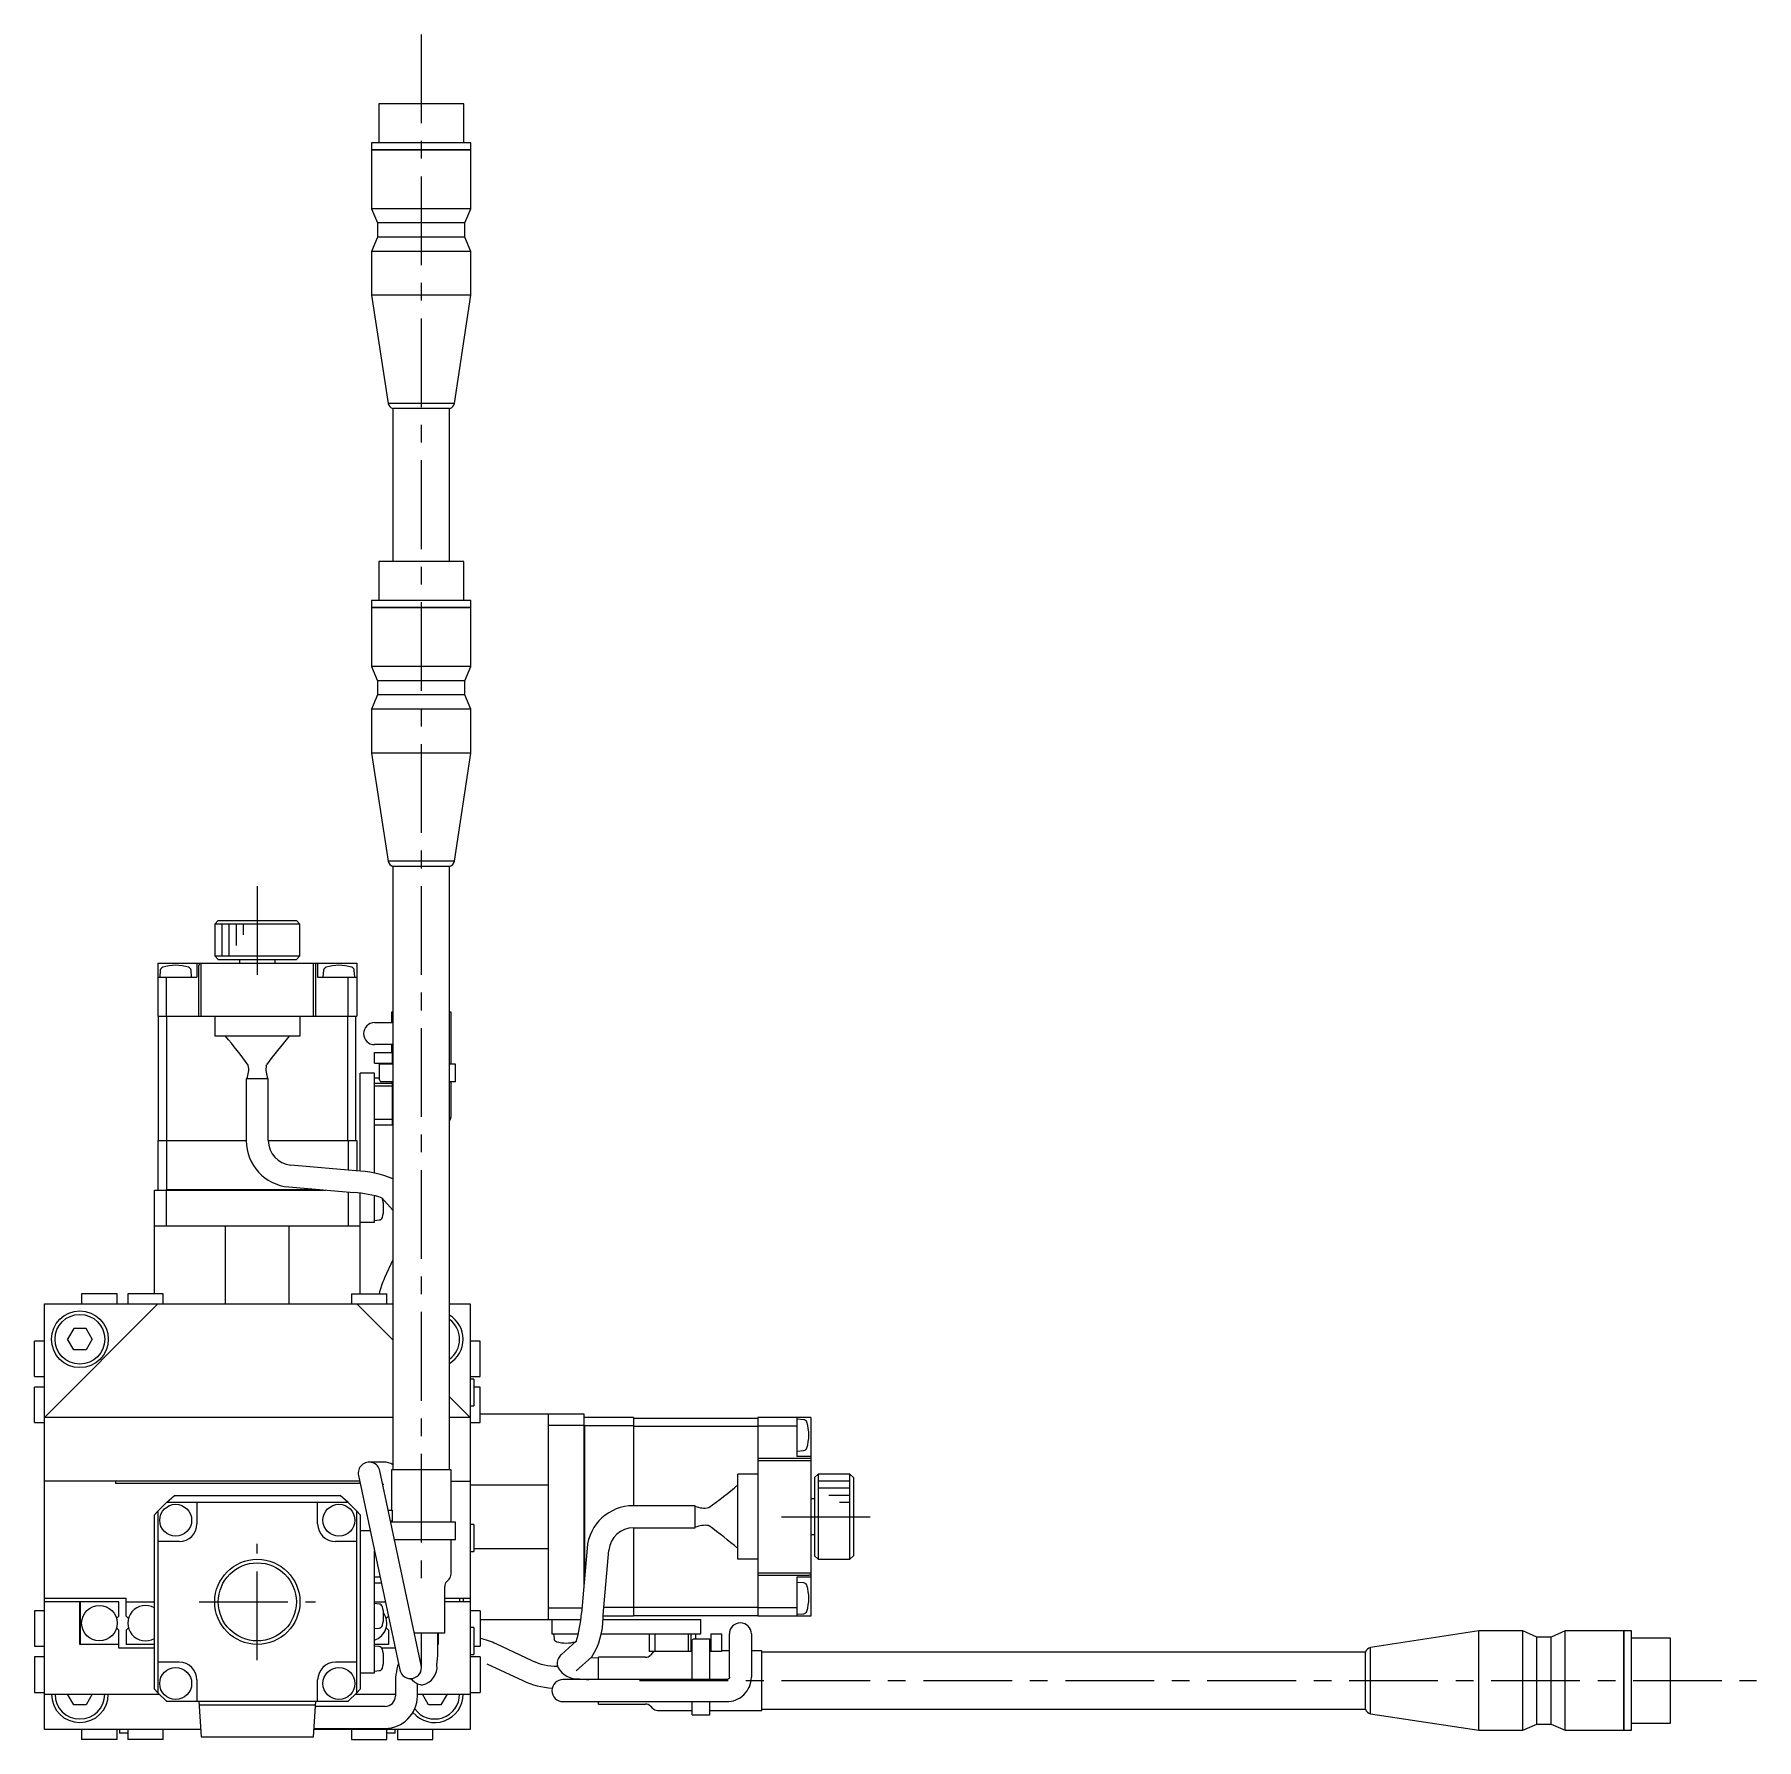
# Model space of a CAD drawing. Extents: x -593 to 420, y 17 to 752.
# Drawn here: x -340.5 to -97.9, y 511.4 to 751.6 of the extents above; entities that cross this region are included whole.
import ezdxf

# ---------------------------------------------------------------- set-up
doc = ezdxf.new("R2010")
doc.units = 0
doc.header["$LTSCALE"] = 10
doc.linetypes.add('CENTER', pattern=[2, 1.25, -0.25, 0.25, -0.25])
doc.layers.add('1', color=7, linetype='CONTINUOUS')

msp = doc.modelspace()

# ---------------------------------------------------------------- linework, layer by layer
at = {"layer": '1', "color": 4, "linetype": 'CENTER'}
for p, q in [((-286.028534, 751.594988), (-286.028534, 531.594988)), ((-309.128534, 631.594988), (-309.128534, 616.594988)), ((-235.28564, 542.752093), (-220.28564, 542.752093)), ((-309.128534, 522.552094), (-309.128534, 538.952094)), ((-317.328534, 530.752094), (-300.928534, 530.752094)), ((-255.28564, 519.652093), (-97.903008, 519.652093))]:
    msp.add_line(p, q, dxfattribs=at)
at = {"layer": '1', "color": 7, "linetype": 'CONTINUOUS'}
for p, q in [((-292.028532, 741.837882), (-292.028532, 736.337881)), ((-280.028536, 741.837882), (-292.028532, 741.837882)), ((-280.028536, 736.337881), (-280.028536, 741.837882)), ((-293.028533, 736.337881), (-293.028533, 735.337879)), ((-279.028535, 736.337881), (-293.028533, 736.337881)), ((-292.978533, 735.337879), (-293.028533, 735.287879)), ((-279.028535, 735.337879), (-293.028533, 735.337879)), ((-293.028533, 735.287879), (-293.028533, 727.030879)), ((-279.028535, 735.287879), (-293.028533, 735.287879)), ((-279.028535, 735.287879), (-279.078535, 735.337879)), ((-279.028535, 735.337879), (-279.028535, 736.337881)), ((-279.028535, 727.030879), (-279.028535, 735.287879)), ((-293.028533, 727.030879), (-292.178534, 725.030879)), ((-279.028535, 727.030879), (-293.028533, 727.030879)), ((-279.878534, 725.030879), (-279.028535, 727.030879)), ((-292.178534, 723.030879), (-293.028533, 721.030879)), ((-292.178534, 725.030879), (-292.178534, 723.030879)), ((-279.878534, 725.030879), (-292.178534, 725.030879)), ((-279.878534, 723.030879), (-292.178534, 723.030879)), ((-279.878534, 723.030879), (-279.878534, 725.030879)), ((-279.028535, 721.030879), (-279.878534, 723.030879)), ((-293.028533, 721.030879), (-293.028533, 714.83788)), ((-279.028535, 721.030879), (-293.028533, 721.030879)), ((-279.028535, 714.83788), (-279.028535, 721.030879)), ((-293.028533, 714.83788), (-290.71286, 699.603897)), ((-279.028535, 714.83788), (-293.028533, 714.83788)), ((-281.344209, 699.603897), (-279.028535, 714.83788)), ((-281.344209, 699.603897), (-290.71286, 699.603897)), ((-290.028534, 698.880223), (-290.028534, 677.337882)), ((-282.028534, 698.880223), (-290.028534, 698.880223)), ((-282.028534, 677.337882), (-282.028534, 698.880223)), ((-292.028532, 677.337882), (-292.028532, 671.837881)), ((-280.028536, 677.337882), (-292.028532, 677.337882)), ((-280.028536, 671.837881), (-280.028536, 677.337882)), ((-293.028533, 671.837881), (-293.028533, 670.837879)), ((-279.028535, 671.837881), (-293.028533, 671.837881)), ((-292.978533, 670.837879), (-293.028533, 670.787879)), ((-279.028535, 670.837879), (-293.028533, 670.837879)), ((-293.028533, 670.787879), (-293.028533, 662.530879)), ((-279.028535, 670.787879), (-293.028533, 670.787879)), ((-279.028535, 670.787879), (-279.078535, 670.837879)), ((-279.028535, 670.837879), (-279.028535, 671.837881)), ((-279.028535, 662.530879), (-279.028535, 670.787879)), ((-293.028533, 662.530879), (-292.178534, 660.530879)), ((-279.028535, 662.530879), (-293.028533, 662.530879)), ((-279.878534, 660.530879), (-279.028535, 662.530879)), ((-292.178534, 660.530879), (-292.178534, 658.530879)), ((-279.878534, 660.530879), (-292.178534, 660.530879)), ((-279.878534, 658.530879), (-279.878534, 660.530879)), ((-292.178534, 658.530879), (-293.028533, 656.530879)), ((-279.878534, 658.530879), (-292.178534, 658.530879)), ((-279.028535, 656.530879), (-279.878534, 658.530879)), ((-293.028533, 656.530879), (-293.028533, 650.33788)), ((-279.028535, 656.530879), (-293.028533, 656.530879)), ((-279.028535, 650.33788), (-279.028535, 656.530879)), ((-293.028533, 650.33788), (-290.71286, 635.103897)), ((-279.028535, 650.33788), (-293.028533, 650.33788)), ((-281.344209, 635.103897), (-279.028535, 650.33788)), ((-281.344209, 635.103897), (-290.71286, 635.103897)), ((-290.028534, 634.380224), (-290.028534, 549.33788)), ((-282.028534, 634.380224), (-290.028534, 634.380224)), ((-282.028534, 549.33788), (-282.028534, 634.380224)), ((-314.628534, 626.752094), (-315.128534, 626.252094)), ((-303.128534, 626.252094), (-315.128534, 626.252094)), ((-315.128534, 626.252094), (-315.128534, 621.752094)), ((-314.628534, 626.752094), (-303.628534, 626.752094)), ((-303.128534, 626.252094), (-303.628534, 626.752094)), ((-303.128534, 621.752094), (-303.128534, 626.252094)), ((-315.128534, 621.752094), (-303.128534, 621.752094)), ((-315.128534, 621.752094), (-314.628534, 621.252094)), ((-314.628534, 621.252094), (-303.628534, 621.252094)), ((-311.628534, 621.252094), (-311.628534, 620.752094)), ((-306.628534, 620.752094), (-306.628534, 621.252094)), ((-303.628534, 621.252094), (-303.128534, 621.752094)), ((-323.128534, 620.752094), (-295.128534, 620.752094)), ((-323.128534, 620.752094), (-323.128534, 613.252094)), ((-323.128534, 618.752094), (-317.628534, 618.752094)), ((-322.792333, 619.737373), (-322.878534, 618.752094)), ((-321.928534, 613.252094), (-321.928534, 618.752094)), ((-318.378534, 618.752094), (-318.464735, 619.737373)), ((-317.628534, 620.752094), (-317.628534, 618.752094)), ((-317.378534, 613.252094), (-317.378534, 620.452094)), ((-317.343571, 620.452094), (-317.378534, 620.452094)), ((-317.343571, 620.752094), (-317.343571, 620.452094)), ((-317.0289, 613.252094), (-317.0289, 620.752094)), ((-301.228168, 613.252094), (-301.228168, 620.752094)), ((-300.913498, 620.752094), (-300.913498, 620.452094)), ((-300.878534, 620.452094), (-300.913498, 620.452094)), ((-300.878534, 613.252094), (-300.878534, 620.452094)), ((-300.628534, 620.752094), (-300.628534, 618.752094)), ((-300.628534, 618.752094), (-295.128534, 618.752094)), ((-299.792333, 619.737373), (-299.878534, 618.752094)), ((-296.328534, 613.252094), (-296.328534, 618.752094)), ((-295.378534, 618.752094), (-295.464735, 619.737373)), ((-295.128534, 620.752094), (-295.128534, 613.252094)), ((-323.128534, 613.252094), (-295.128534, 613.252094)), ((-323.028534, 595.752094), (-323.028534, 613.252094)), ((-321.887113, 595.752094), (-321.887113, 613.252094)), ((-315.128534, 613.252094), (-315.128534, 610.452094)), ((-303.128534, 613.252094), (-303.128534, 610.452094)), ((-296.369956, 595.752094), (-296.369956, 613.252094)), ((-295.228534, 595.752094), (-295.228534, 613.252094)), ((-292.610354, 612.365171), (-290.028534, 612.365171)), ((-290.028534, 613.83788), (-290.228534, 613.83788)), ((-290.228534, 613.83788), (-290.228534, 612.365171)), ((-281.828534, 613.83788), (-282.028534, 613.83788)), ((-281.828534, 606.502094), (-281.828534, 613.83788)), ((-303.128534, 610.452094), (-315.128534, 610.452094)), ((-290.028534, 609.265171), (-292.610354, 609.265171)), ((-290.228534, 609.265171), (-290.228534, 608.152094)), ((-292.628534, 608.152094), (-290.128534, 608.152094)), ((-292.628534, 606.652094), (-292.628534, 608.152094)), ((-292.628534, 606.652094), (-290.128534, 606.652094)), ((-291.398534, 606.502094), (-291.398534, 606.652094)), ((-290.198534, 606.652094), (-290.198534, 606.502094)), ((-290.128534, 608.152094), (-290.128534, 606.502094)), ((-307.578534, 604.452094), (-310.678534, 604.452094)), ((-310.678534, 604.452094), (-310.678534, 595.733749)), ((-307.868768, 606.305852), (-307.829227, 606.398358)), ((-307.578534, 595.733749), (-307.578534, 604.452094)), ((-292.628534, 605.252094), (-294.628534, 605.252094)), ((-294.628534, 591.433919), (-294.628534, 605.252094)), ((-292.628534, 591.147952), (-292.628534, 605.252094)), ((-291.898534, 604.552094), (-292.628534, 604.552094)), ((-291.898534, 604.307218), (-291.898534, 606.502094)), ((-290.028534, 606.502094), (-291.898534, 606.502094)), ((-291.898534, 604.307218), (-291.783259, 604.002094)), ((-281.228534, 606.502094), (-282.028534, 606.502094)), ((-281.228534, 604.002094), (-281.228534, 606.502094)), ((-292.628534, 603.852094), (-290.128534, 603.852094)), ((-292.628534, 603.436772), (-290.128534, 603.436772)), ((-290.028534, 604.002094), (-291.783259, 604.002094)), ((-290.198534, 604.002094), (-290.198534, 603.852094)), ((-290.128534, 604.002094), (-290.128534, 597.952094)), ((-281.228534, 604.002094), (-282.028534, 604.002094)), ((-281.828534, 599.152094), (-281.828534, 604.002094)), ((-292.628534, 598.769339), (-290.128534, 598.769339)), ((-292.628534, 597.952094), (-290.128534, 597.952094)), ((-323.128534, 595.752094), (-323.128534, 588.752094)), ((-323.128534, 595.752094), (-310.678534, 595.752094)), ((-321.928534, 595.752094), (-321.928534, 588.852094)), ((-307.578534, 595.752094), (-295.128534, 595.752094)), ((-296.328534, 595.752094), (-296.328534, 591.588159)), ((-295.128534, 595.752094), (-295.128534, 591.482686)), ((-295.263237, 591.494958), (-304.429222, 592.296878)), ((-323.628534, 574.152094), (-323.628534, 588.752094)), ((-323.628534, 588.752094), (-299.480664, 588.752094)), ((-322.028534, 588.752094), (-321.928534, 588.852094)), ((-321.973767, 588.752094), (-321.973767, 583.752094)), ((-321.928534, 588.852094), (-300.623669, 588.852094)), ((-304.699404, 589.208674), (-295.53342, 588.406754)), ((-296.283302, 583.752094), (-296.283302, 588.472361)), ((-294.628534, 574.152094), (-294.628534, 588.313192)), ((-292.628534, 584.252094), (-292.628534, 587.986455)), ((-291.588238, 587.688681), (-290.028534, 585.930642)), ((-323.628534, 583.752094), (-294.628534, 583.752094)), ((-313.628534, 572.752094), (-313.628534, 583.752094)), ((-304.628534, 572.752094), (-304.628534, 583.752094)), ((-294.628534, 584.252094), (-292.628534, 584.252094)), ((-292.628534, 584.502094), (-291.945747, 584.56183)), ((-290.028534, 578.920861), (-291.196389, 576.416388)), ((-339.128534, 556.752094), (-323.128534, 572.752094)), ((-339.128534, 572.752094), (-290.028534, 572.752094)), ((-339.128534, 512.752094), (-339.128534, 572.752094)), ((-328.878534, 574.152094), (-333.878534, 574.152094)), ((-333.878534, 574.152094), (-333.878534, 572.752094)), ((-328.878534, 572.752094), (-328.878534, 574.152094)), ((-322.378534, 574.152094), (-327.378534, 574.152094)), ((-327.378534, 574.152094), (-327.378534, 572.752094)), ((-322.378534, 572.752094), (-322.378534, 574.152094)), ((-295.878534, 574.152094), (-290.878534, 574.152094)), ((-295.878534, 574.152094), (-295.878534, 572.752094)), ((-295.128534, 572.752094), (-290.028534, 567.652094)), ((-290.878534, 572.752094), (-290.878534, 574.152094)), ((-282.028534, 572.752094), (-279.128534, 572.752094)), ((-279.128534, 572.752094), (-279.128534, 512.752094)), ((-334.99456, 569.252094), (-335.860585, 567.752094)), ((-334.99456, 566.252094), (-335.860585, 567.752094)), ((-333.262509, 569.252094), (-334.99456, 569.252094)), ((-332.396483, 567.752094), (-333.262509, 569.252094)), ((-332.396483, 567.752094), (-333.262509, 566.252094)), ((-339.128534, 567.502094), (-340.528534, 567.502094)), ((-340.528534, 562.502094), (-340.528534, 567.502094)), ((-333.262509, 566.252094), (-334.99456, 566.252094)), ((-277.728534, 567.502094), (-279.128534, 567.502094)), ((-277.728534, 562.502094), (-277.728534, 567.502094)), ((-340.528534, 562.502094), (-339.128534, 562.502094)), ((-340.528534, 556.002094), (-340.528534, 561.002094)), ((-339.128534, 561.002094), (-340.528534, 561.002094)), ((-279.128534, 562.502094), (-277.728534, 562.502094)), ((-278.628534, 562.152094), (-279.128534, 562.152094)), ((-278.628534, 562.152094), (-278.628534, 558.352094)), ((-277.728534, 561.002094), (-278.628534, 561.002094)), ((-277.728534, 556.002094), (-277.728534, 561.002094)), ((-282.028534, 559.652094), (-279.128534, 556.752094)), ((-279.128534, 558.352094), (-278.628534, 558.352094)), ((-340.528534, 556.002094), (-339.128534, 556.002094)), ((-290.028534, 556.752094), (-339.128534, 556.752094)), ((-279.128534, 556.752094), (-282.028534, 556.752094)), ((-279.128534, 556.002094), (-277.728534, 556.002094)), ((-277.728534, 557.252093), (-263.128534, 557.252093)), ((-268.128534, 557.252093), (-268.128534, 528.252093)), ((-263.128534, 557.252093), (-263.128534, 533.104223)), ((-256.128534, 556.752093), (-263.128534, 556.752093)), ((-263.128534, 555.652093), (-263.028534, 555.552093)), ((-256.128534, 556.752093), (-256.128534, 544.302094)), ((-256.128534, 556.652093), (-238.628534, 556.652093)), ((-231.128534, 556.752093), (-238.628534, 556.752093)), ((-238.628534, 556.752093), (-238.628534, 528.752093)), ((-233.128534, 556.752093), (-233.128534, 551.252093)), ((-232.143255, 556.415893), (-233.128534, 556.502093)), ((-231.128534, 556.752093), (-231.128534, 528.752093)), ((-263.128534, 555.597326), (-268.128534, 555.597326)), ((-263.028534, 555.552093), (-263.028534, 534.247229)), ((-256.128534, 555.552093), (-263.028534, 555.552093)), ((-256.128534, 555.510672), (-238.628534, 555.510672)), ((-238.628534, 555.552093), (-233.128534, 555.552093)), ((-238.628534, 551.002093), (-231.428534, 551.002093)), ((-233.128534, 552.002093), (-232.143255, 552.088294)), ((-231.128534, 551.252093), (-233.128534, 551.252093)), ((-231.428534, 550.96713), (-231.428534, 551.002093)), ((-231.128534, 550.96713), (-231.428534, 550.96713)), ((-294.880824, 548.560133), (-289.059299, 521.172)), ((-291.310505, 550.432396), (-293.364695, 550.432396)), ((-286.027038, 521.816526), (-291.848567, 549.204659)), ((-290.228534, 549.33788), (-290.228534, 543.652094)), ((-281.828534, 549.33788), (-290.228534, 549.33788)), ((-281.828534, 542.002094), (-281.828534, 549.33788)), ((-238.628534, 548.752093), (-241.428534, 548.752093)), ((-241.428534, 536.752093), (-241.428534, 548.752093)), ((-238.628534, 550.652459), (-231.128534, 550.652459)), ((-230.128534, 548.752093), (-230.628534, 548.252093)), ((-230.128534, 548.752093), (-230.128534, 536.752093)), ((-225.628534, 548.752093), (-230.128534, 548.752093)), ((-225.628534, 536.752093), (-225.628534, 548.752093)), ((-225.128534, 548.252093), (-225.628534, 548.752093)), ((-294.70907, 547.752094), (-339.128534, 547.752094)), ((-329.128534, 547.752094), (-329.128534, 547.452094)), ((-294.645303, 547.452094), (-329.128534, 547.452094)), ((-291.450605, 547.332396), (-291.310505, 547.332396)), ((-281.828534, 547.752094), (-279.128534, 547.752094)), ((-279.128534, 547.252093), (-268.128534, 547.252093)), ((-230.628534, 548.252093), (-230.628534, 537.252093)), ((-225.128534, 548.252093), (-225.128534, 537.252093)), ((-323.628534, 543.030123), (-323.128534, 543.552094)), ((-321.928534, 544.752094), (-323.128534, 543.552094)), ((-323.128534, 543.552094), (-323.128534, 517.952094)), ((-321.928534, 544.752094), (-320.790438, 545.752094)), ((-296.328534, 544.752094), (-321.928534, 544.752094)), ((-320.790438, 545.752094), (-297.46663, 545.752094)), ((-317.628534, 544.752094), (-317.628534, 541.752094)), ((-300.628534, 541.752094), (-300.628534, 544.752094)), ((-296.328534, 544.752094), (-297.46663, 545.752094)), ((-295.128534, 543.552094), (-296.328534, 544.752094)), ((-294.628534, 543.030123), (-295.128534, 543.552094)), ((-295.128534, 517.952094), (-295.128534, 543.552094)), ((-290.668332, 543.652094), (-290.128534, 543.652094)), ((-290.128534, 543.652094), (-290.128534, 542.002094)), ((-247.428534, 544.302094), (-256.146878, 544.302094)), ((-247.428534, 541.202094), (-247.428534, 544.302094)), ((-230.628534, 545.252093), (-231.128534, 545.252093)), ((-323.628534, 518.474064), (-323.628534, 543.030123)), ((-294.628534, 543.030123), (-294.628534, 518.474064)), ((-290.349498, 542.152094), (-290.128534, 542.152094)), ((-281.228534, 542.002094), (-290.317614, 542.002094)), ((-290.198534, 542.152094), (-290.198534, 542.002094)), ((-281.228534, 539.502094), (-281.228534, 542.002094)), ((-278.628534, 541.652094), (-279.128534, 541.652094)), ((-278.628534, 541.652094), (-278.628534, 537.852094)), ((-256.146878, 541.202094), (-247.428534, 541.202094)), ((-256.128534, 541.202094), (-256.128534, 528.752093)), ((-245.574776, 541.492328), (-245.48227, 541.452786)), ((-320.128534, 539.252094), (-323.128534, 539.252094)), ((-295.128534, 539.252094), (-298.128534, 539.252094)), ((-293.221174, 540.752094), (-294.628534, 540.752094)), ((-281.228534, 539.502094), (-289.786223, 539.502094)), ((-281.828534, 534.652094), (-281.828534, 539.502094)), ((-231.128534, 540.252093), (-230.628534, 540.252093)), ((-292.628534, 520.752094), (-292.628534, 537.963942)), ((-279.128534, 537.852094), (-278.628534, 537.852094)), ((-278.628534, 538.252093), (-268.128534, 538.252093)), ((-262.671954, 538.322964), (-263.473873, 529.156979)), ((-260.38567, 528.886796), (-259.58375, 538.052781)), ((-238.628534, 536.752093), (-241.428534, 536.752093)), ((-230.628534, 537.252093), (-230.128534, 536.752093)), ((-230.128534, 536.752093), (-225.628534, 536.752093)), ((-225.628534, 536.752093), (-225.128534, 537.252093)), ((-292.628534, 534.269339), (-291.843222, 534.269339)), ((-282.435641, 533.630773), (-282.121428, 533.944987)), ((-238.628534, 534.851727), (-231.128534, 534.851727)), ((-238.628534, 534.502093), (-231.428534, 534.502093)), ((-231.128534, 534.252093), (-233.128534, 534.252093)), ((-233.128534, 534.252093), (-233.128534, 528.752093)), ((-231.428534, 534.502093), (-231.428534, 534.537057)), ((-231.128534, 534.537057), (-231.428534, 534.537057)), ((-292.628534, 533.452094), (-291.669511, 533.452094)), ((-282.728534, 526.33788), (-282.728534, 532.923667)), ((-232.143255, 533.415893), (-233.128534, 533.502093)), ((-340.528534, 529.502094), (-340.528534, 524.502094)), ((-339.128534, 529.502094), (-340.528534, 529.502094)), ((-339.128534, 531.252094), (-327.628534, 531.252094)), ((-328.628534, 530.752094), (-339.128534, 530.752094)), ((-334.128534, 524.752094), (-334.128534, 530.752094)), ((-334.078534, 530.752094), (-334.078534, 524.802094)), ((-328.628534, 528.754696), (-328.628534, 530.752094)), ((-327.628534, 528.754696), (-327.628534, 531.252094)), ((-327.628534, 530.752094), (-323.628534, 530.752094)), ((-323.628534, 530.702094), (-327.628534, 530.702094)), ((-292.628534, 530.752094), (-291.095609, 530.752094)), ((-291.084981, 530.702094), (-292.628534, 530.702094)), ((-291.945747, 530.442357), (-292.628534, 530.502094)), ((-282.728534, 531.252094), (-279.128534, 531.252094)), ((-279.128534, 530.752094), (-282.728534, 530.752094)), ((-280.628534, 531.252094), (-280.628534, 530.752094)), ((-280.128534, 531.252094), (-280.128534, 530.752094)), ((-277.728534, 529.502094), (-279.128534, 529.502094)), ((-277.728534, 529.502094), (-277.728534, 524.502094)), ((-268.128534, 529.906861), (-263.408267, 529.906861)), ((-256.128534, 529.952093), (-260.292468, 529.952093)), ((-256.128534, 529.993515), (-238.628534, 529.993515)), ((-238.628534, 529.952093), (-233.128534, 529.952093)), ((-233.128534, 529.002093), (-232.143255, 529.088294)), ((-328.628534, 528.754695), (-328.968069, 528.415161)), ((-328.628534, 526.749492), (-328.968069, 527.089027)), ((-328.628534, 524.252094), (-328.628534, 526.749492)), ((-327.288999, 528.415161), (-327.628535, 528.754695)), ((-327.288999, 527.089027), (-327.628534, 526.749492)), ((-327.628534, 526.749492), (-327.628534, 524.752094)), ((-292.628534, 527.002094), (-291.945747, 527.06183)), ((-290.663596, 528.719634), (-290.968069, 528.415161)), ((-290.628534, 526.749492), (-290.968069, 527.089027)), ((-290.628534, 526.749492), (-290.628534, 524.752094)), ((-278.628534, 527.152094), (-279.128534, 527.152094)), ((-278.628534, 527.152094), (-278.628534, 523.352094)), ((-277.728534, 528.252093), (-263.567436, 528.252093)), ((-267.628534, 528.252093), (-267.628534, 526.252093)), ((-260.446708, 528.252093), (-246.628534, 528.252093)), ((-260.417779, 528.541124), (-260.39213, 528.813899)), ((-256.128534, 528.752093), (-260.397942, 528.752093)), ((-260.39213, 528.813899), (-260.38567, 528.886796)), ((-256.128534, 528.852093), (-238.628534, 528.852093)), ((-246.628534, 526.252093), (-246.628534, 528.252093)), ((-231.128534, 528.752093), (-238.628534, 528.752093)), ((-137.042748, 526.652092), (-152.276731, 524.336419)), ((-130.849749, 526.652092), (-137.042748, 526.652092)), ((-137.042748, 512.652094), (-137.042748, 526.652092)), ((-128.849749, 525.802093), (-130.849749, 526.652092)), ((-130.849749, 512.652094), (-130.849749, 526.652092)), ((-124.849749, 526.652092), (-126.849749, 525.802093)), ((-116.592749, 526.652092), (-124.849749, 526.652092)), ((-124.849749, 512.652094), (-124.849749, 526.652092)), ((-116.542749, 526.602092), (-116.592749, 526.652092)), ((-116.592749, 512.652094), (-116.592749, 526.652092)), ((-115.542747, 526.652092), (-116.542749, 526.652092)), ((-116.542749, 512.652094), (-116.542749, 526.652092)), ((-115.542747, 512.652094), (-115.542747, 526.652092)), ((-340.528534, 524.502094), (-339.128534, 524.502094)), ((-334.078534, 524.802094), (-334.128534, 524.752094)), ((-328.628534, 524.752094), (-334.128534, 524.752094)), ((-334.078534, 524.802094), (-328.628534, 524.802094)), ((-323.628534, 524.252094), (-328.628534, 524.252094)), ((-323.628534, 524.752094), (-327.628534, 524.752094)), ((-290.628534, 524.752094), (-292.628534, 524.752094)), ((-291.945747, 524.442357), (-292.628534, 524.502094)), ((-289.713991, 524.252094), (-291.595322, 524.252094)), ((-282.728534, 526.33788), (-286.988083, 526.33788)), ((-285.993168, 521.494263), (-285.993168, 526.33788)), ((-283.711992, 523.62128), (-283.711992, 526.33788)), ((-283.628534, 524.752094), (-283.711992, 524.752094)), ((-283.628534, 526.33788), (-283.628534, 524.752094)), ((-278.628534, 524.502094), (-277.728534, 524.502094)), ((-270.419634, 522.46761), (-275.46424, 524.819948)), ((-267.628534, 526.252093), (-263.894172, 526.252093)), ((-267.378534, 526.252093), (-267.318798, 525.569306)), ((-264.191947, 525.211798), (-266.285176, 523.354718)), ((-260.732676, 526.252093), (-246.628534, 526.252093)), ((-253.928534, 526.252093), (-253.928534, 523.752093)), ((-253.111289, 526.252093), (-253.111289, 523.752093)), ((-248.443856, 526.252093), (-248.443856, 523.752093)), ((-248.028534, 526.252093), (-248.028534, 523.752093)), ((-247.57341, 525.522093), (-247.878534, 525.406818)), ((-247.878534, 519.796526), (-247.878534, 525.406818)), ((-247.57341, 525.522093), (-245.378534, 525.522093)), ((-247.328534, 525.522093), (-247.328534, 526.252093)), ((-245.378534, 519.796526), (-245.378534, 525.522093)), ((-245.378534, 525.022093), (-245.228534, 525.022093)), ((-245.228534, 526.252093), (-245.228534, 523.752093)), ((-245.228534, 526.252093), (-243.728534, 526.252093)), ((-243.728534, 526.252093), (-243.728534, 523.752093)), ((-242.615456, 520.125911), (-242.615456, 526.233913)), ((-239.515456, 526.233913), (-239.515456, 520.125911)), ((-152.276731, 514.967768), (-152.276731, 524.336419)), ((-126.849749, 525.802093), (-128.849749, 525.802093)), ((-128.849749, 513.502093), (-128.849749, 525.802093)), ((-126.849749, 513.502093), (-126.849749, 525.802093)), ((-110.042746, 525.652091), (-115.542747, 525.652091)), ((-110.042746, 513.652095), (-110.042746, 525.652091)), ((-339.128534, 523.002094), (-340.528534, 523.002094)), ((-340.528534, 523.002094), (-340.528534, 518.002094)), ((-320.128534, 522.252094), (-323.128534, 522.252094)), ((-295.128534, 522.252094), (-298.128534, 522.252094)), ((-279.128534, 523.352094), (-278.628534, 523.352094)), ((-277.728534, 523.002094), (-279.128534, 523.002094)), ((-277.728534, 523.002094), (-277.728534, 518.002094)), ((-276.774357, 522.010394), (-271.729751, 519.658056)), ((-266.86974, 522.265476), (-266.882338, 522.081026)), ((-266.882338, 522.081026), (-266.874694, 521.898248)), ((-266.874694, 521.898248), (-266.847537, 521.719234)), ((-266.836443, 522.449313), (-266.86974, 522.265476)), ((-266.837336, 521.675911), (-266.84851, 521.675911)), ((-266.847537, 521.719234), (-266.801846, 521.545938)), ((-266.782375, 522.63), (-266.836443, 522.449313)), ((-266.70798, 522.804811), (-266.782375, 522.63)), ((-266.61439, 522.970906), (-266.70798, 522.804811)), ((-266.51572, 523.110186), (-266.61439, 522.970906)), ((-266.404263, 523.239489), (-266.51572, 523.110186)), ((-266.324926, 523.318454), (-266.404263, 523.239489)), ((-266.285176, 523.354718), (-266.312, 523.330471)), ((-264.227857, 521.035787), (-262.001013, 523.011408)), ((-261.042858, 522.835604), (-262.145465, 522.88354)), ((-254.456961, 522.952093), (-261.042748, 522.952093)), ((-261.042748, 519.796428), (-261.042748, 522.952093)), ((-247.878534, 523.752093), (-253.928534, 523.752093)), ((-253.435641, 523.5592), (-253.749855, 523.244987)), ((-247.878534, 523.822093), (-248.028534, 523.822093)), ((-245.228534, 523.822093), (-245.378534, 523.822093)), ((-243.728534, 523.752093), (-245.378534, 523.752093)), ((-242.615456, 523.852093), (-243.728534, 523.852093)), ((-238.042748, 523.852093), (-239.515456, 523.852093)), ((-238.042748, 515.452093), (-238.042748, 523.852093)), ((-153.000404, 523.652093), (-238.042748, 523.652093)), ((-153.000404, 515.652093), (-153.000404, 523.652093)), ((-317.628534, 519.752094), (-317.628534, 516.752094)), ((-300.628534, 516.752094), (-300.628534, 519.752094)), ((-294.628534, 520.752094), (-292.628534, 520.752094)), ((-292.628534, 521.002094), (-291.945747, 521.06183)), ((-287.538428, 519.94427), (-286.996578, 519.484735)), ((-286.996578, 519.484735), (-286.865689, 519.383633)), ((-286.865689, 519.383633), (-286.722223, 519.292981)), ((-286.722223, 519.292981), (-286.554345, 519.209598)), ((-286.578534, 518.901833), (-286.574613, 519.219017)), ((-243.065456, 519.796526), (-266.065456, 519.796526)), ((-243.060259, 519.796549), (-243.065456, 519.796526)), ((-243.043957, 519.796925), (-243.060259, 519.796549)), ((-243.026725, 519.797825), (-243.043957, 519.796925)), ((-243.009505, 519.799241), (-243.026725, 519.797825)), ((-242.992311, 519.801179), (-243.009505, 519.799241)), ((-242.975158, 519.80364), (-242.992311, 519.801179)), ((-242.958058, 519.806629), (-242.975158, 519.80364)), ((-242.941028, 519.81015), (-242.958058, 519.806629)), ((-242.924081, 519.814208), (-242.941028, 519.81015)), ((-242.907233, 519.81881), (-242.924081, 519.814208)), ((-242.890499, 519.823962), (-242.907233, 519.81881)), ((-242.873895, 519.829672), (-242.890499, 519.823962)), ((-242.857438, 519.83595), (-242.873895, 519.829672)), ((-242.841143, 519.842807), (-242.857438, 519.83595)), ((-242.82503, 519.850254), (-242.841143, 519.842807)), ((-242.809116, 519.858308), (-242.82503, 519.850254)), ((-242.793421, 519.866986), (-242.809116, 519.858308)), ((-242.777965, 519.87631), (-242.793421, 519.866986)), ((-242.762771, 519.886307), (-242.777965, 519.87631)), ((-242.747862, 519.897009), (-242.762771, 519.886307)), ((-242.733262, 519.908459), (-242.747862, 519.897009)), ((-242.719001, 519.920709), (-242.733262, 519.908459)), ((-242.705151, 519.933787), (-242.719001, 519.920709)), ((-242.693135, 519.946258), (-242.705151, 519.933787)), ((-242.681571, 519.959458), (-242.693135, 519.946258)), ((-242.670502, 519.973459), (-242.681571, 519.959458)), ((-242.65998, 519.988359), (-242.670502, 519.973459)), ((-242.650073, 520.0043), (-242.65998, 519.988359)), ((-242.640867, 520.021496), (-242.650073, 520.0043)), ((-242.632494, 520.040275), (-242.640867, 520.021496)), ((-242.625174, 520.061169), (-242.632494, 520.040275)), ((-242.619311, 520.085113), (-242.625174, 520.061169)), ((-242.615792, 520.113868), (-242.619311, 520.085113)), ((-242.615456, 520.125911), (-242.615792, 520.113868)), ((-340.528534, 518.002094), (-339.128534, 518.002094)), ((-339.128534, 517.752094), (-322.984941, 517.752094)), ((-334.99456, 516.252094), (-335.860585, 517.752094)), ((-332.396483, 517.752094), (-333.262509, 516.252094)), ((-323.628534, 518.474064), (-323.128534, 517.952094)), ((-323.128534, 517.952094), (-321.928534, 516.752094)), ((-296.328534, 516.752094), (-295.128534, 517.952094)), ((-295.272128, 517.752094), (-289.678534, 517.752094)), ((-294.628534, 518.474064), (-295.128534, 517.952094)), ((-289.678534, 518.901833), (-289.678534, 517.477094)), ((-286.578534, 517.477094), (-286.578534, 518.901833)), ((-286.578534, 517.752094), (-279.128534, 517.752094)), ((-286.554345, 519.209598), (-286.380447, 519.145656)), ((-286.380447, 519.145656), (-286.202952, 519.101487)), ((-286.202952, 519.101487), (-286.023944, 519.076976)), ((-286.023944, 519.076976), (-285.845351, 519.071765)), ((-284.99456, 516.252094), (-285.860585, 517.752094)), ((-282.396483, 517.752094), (-283.262509, 516.252094)), ((-279.128534, 518.002094), (-277.728534, 518.002094)), ((-333.262509, 516.252094), (-334.99456, 516.252094)), ((-321.973767, 516.752094), (-296.283302, 516.752094)), ((-317.378534, 516.752094), (-317.0289, 511.752094)), ((-317.343571, 516.252094), (-300.913498, 516.252094)), ((-301.228174, 511.752094), (-300.878534, 516.752094)), ((-291.128534, 516.027094), (-300.929231, 516.027094)), ((-283.262509, 516.252094), (-284.99456, 516.252094)), ((-266.065456, 516.696526), (-243.065456, 516.696526)), ((-261.042748, 516.352093), (-261.042748, 516.696526)), ((-261.042748, 516.352093), (-254.456961, 516.352093)), ((-253.749855, 516.0592), (-253.435641, 515.744987)), ((-252.728534, 515.452093), (-247.878534, 515.452093)), ((-247.878534, 514.852093), (-247.878534, 516.696526)), ((-247.878534, 514.852093), (-245.378534, 514.852093)), ((-245.378534, 514.852093), (-245.378534, 516.696526)), ((-245.378534, 515.452093), (-238.042748, 515.452093)), ((-238.042748, 515.652093), (-153.000404, 515.652093)), ((-152.276731, 514.967768), (-137.042748, 512.652094)), ((-317.098827, 512.752094), (-339.128534, 512.752094)), ((-333.878534, 512.752094), (-333.878534, 511.352094)), ((-328.878534, 511.352094), (-328.878534, 512.752094)), ((-328.528534, 512.752094), (-328.528534, 512.252094)), ((-327.378534, 512.252094), (-328.528534, 512.252094)), ((-327.378534, 512.752094), (-327.378534, 511.352094)), ((-322.378534, 511.352094), (-322.378534, 512.752094)), ((-279.128534, 512.752094), (-301.158242, 512.752094)), ((-301.146004, 512.927094), (-291.128534, 512.927094)), ((-295.878534, 512.752094), (-295.878534, 511.352094)), ((-290.878534, 511.352094), (-290.878534, 512.752094)), ((-289.728534, 512.252094), (-290.878534, 512.252094)), ((-289.728534, 512.252094), (-289.728534, 512.752094)), ((-289.378534, 512.752094), (-289.378534, 511.352094)), ((-284.378534, 511.352094), (-284.378534, 512.752094)), ((-137.042748, 512.652094), (-130.849749, 512.652094)), ((-130.849749, 512.652094), (-128.849749, 513.502093)), ((-128.849749, 513.502093), (-126.849749, 513.502093)), ((-126.849749, 513.502093), (-124.849749, 512.652094)), ((-124.849749, 512.652094), (-116.592749, 512.652094)), ((-116.592749, 512.652094), (-116.542749, 512.702094)), ((-116.542749, 512.652094), (-115.542747, 512.652094)), ((-115.542747, 513.652095), (-110.042746, 513.652095)), ((-328.878534, 511.352094), (-333.878534, 511.352094)), ((-322.378534, 511.352094), (-327.378534, 511.352094)), ((-317.0289, 511.752094), (-301.228168, 511.752094)), ((-295.878534, 511.352094), (-290.878534, 511.352094)), ((-289.378534, 511.352094), (-284.378534, 511.352094))]:
    msp.add_line(p, q, dxfattribs=at)
at = {"layer": '1', "color": 9, "linetype": 'CONTINUOUS'}
for p, q in [((-314.128534, 626.252094), (-314.128534, 621.752094)), ((-313.128534, 626.252094), (-313.128534, 621.752094)), ((-312.128534, 626.252094), (-312.128534, 623.252094)), ((-311.128534, 626.252094), (-311.128534, 624.752094)), ((-225.628534, 547.752093), (-230.128534, 547.752093)), ((-225.628534, 546.752093), (-230.128534, 546.752093)), ((-225.628534, 545.752093), (-228.628534, 545.752093)), ((-225.628534, 544.752093), (-227.128534, 544.752093))]:
    msp.add_line(p, q, dxfattribs=at)
at = {"layer": '1', "color": 7, "linetype": 'CONTINUOUS'}
for centre, radius in [((-334.128534, 567.752094), 4), ((-334.128534, 567.752094), 3.5), ((-320.628534, 542.252094), 2.25), ((-297.628534, 542.252094), 2.25), ((-309.128534, 530.752094), 6), ((-309.128534, 530.752094), 5.5), ((-331.378534, 527.752094), 2.5), ((-320.628534, 519.252094), 2.25), ((-297.628534, 519.252094), 2.25)]:
    msp.add_circle(centre, radius, dxfattribs=at)
for centre, radius, start, end in [((-289.740617, 699.837881), 1.000002, 193.531698, 253.266744), ((-282.316451, 699.837881), 1.000002, 286.733256, 346.468302), ((-289.740617, 635.337881), 1.000002, 193.531698, 253.266744), ((-282.316451, 635.337881), 1.000002, 286.733256, 346.468302), ((-322.294236, 619.693795), 0.5, 107.629155, 175), ((-320.628534, 614.452094), 6, 72.370845, 107.629155), ((-318.962832, 619.693795), 0.5, 5, 72.370845), ((-299.294236, 619.693795), 0.5, 107.629155, 175), ((-297.628534, 614.452094), 6, 72.370845, 107.629155), ((-295.962832, 619.693795), 0.5, 5, 72.370845), ((-292.610354, 610.815171), 1.55, 90, 270), ((-350.156937, 578.419985), 48.583746, 35.09299756, 41.24783439), ((-258.953542, 571.098249), 60.290383, 139.2516193, 144.16157465), ((-313.308201, 605.721922), 2.970831, 334.69530285, 12.22571805), ((-304.704738, 605.763802), 3.210125, 170.27866908, 204.11791776), ((-289.228534, 599.152094), 1, 205.841969, 216.869884), ((-282.828534, 599.152094), 1, 323.130088, 0), ((-304.128534, 595.733749), 6.55, 180, 265), ((-304.128534, 595.733749), 3.45, 180, 265), ((-296.119423, 574.696207), 16.820555, 68.771289, 87.082319), ((-296.352902, 572.914611), 15.513802, 71.828954, 86.97207), ((-291.989325, 587.44426), 0.5, 15.362549, 19.168937), ((-296.328534, 586.252094), 5, 344.637451, 15.362549), ((-291.989325, 585.059927), 0.5, 275, 344.637451), ((-280.728534, 571.535147), 11.55, 155, 166.904461), ((-284.128534, 567.752094), 4, 301.668242, 58.331758), ((-284.128534, 567.752094), 3.5, 306.869896, 53.130104), ((-232.186833, 555.917795), 0.5, 17.629155, 85), ((-237.428534, 554.252093), 6, 342.370845, 17.629155), ((-232.186833, 552.586392), 0.5, 275, 342.370845), ((-293.364695, 548.882396), 1.55, 12, 192), ((-291.268346, 548.140885), 2.291899, 57.239931, 91.053999), ((-273.460633, 583.780487), 48.583733, 305.09299571, 311.24783254), ((-256.146878, 537.752094), 6.55, 90, 175), ((-246.158707, 546.931762), 2.970833, 244.69533604, 282.22575124), ((-320.128534, 541.752094), 2.5, 270, 0), ((-298.128534, 541.752094), 2.5, 180, 270), ((-256.146878, 537.752094), 3.45, 90, 175), ((-246.116826, 538.328298), 3.210125, 80.27866908, 114.11791776), ((-280.782379, 492.577101), 60.290383, 49.2516193, 54.16157465), ((-282.828534, 534.652094), 1, 315, 0), ((-281.728534, 532.923667), 1, 135, 180), ((-232.186833, 532.917795), 0.5, 17.629155, 85), ((-237.428534, 531.252093), 6, 342.370845, 17.629155), ((-324.878534, 527.752094), 2.5, 60, 300), ((-293.378534, 527.752094), 2.5, 287.457603, 35.758895), ((-291.989325, 529.94426), 0.5, 15.362549, 85), ((-296.328534, 528.752094), 5, 344.637451, 15.362549), ((-278.966017, 529.976461), 15.513802, 341.828954, 356.97207), ((-232.186833, 529.586392), 0.5, 275, 342.370845), ((-291.989325, 527.559927), 0.5, 275, 344.637451), ((-270.567434, 528.455601), 10.150015, 327.56293198, 0.48277187), ((-241.065456, 526.233913), 1.55, 0, 180), ((-291.989325, 523.94426), 0.5, 15.362549, 85), ((-296.328534, 522.752094), 5, 344.637451, 15.362549), ((-280.345481, 514.352093), 11.55, 65, 76.904461), ((-266.820701, 525.612884), 0.5, 185, 254.637451), ((-265.628534, 529.952093), 5, 254.637451, 285.362549), ((-264.436368, 525.612884), 0.5, 285.362549, 289.168937), ((-250.628534, 526.322093), 3.3, 321.98772, 326.442705), ((-152.042747, 523.364176), 1.000002, 103.531698, 163.266744), ((-320.128534, 519.752094), 2.5, 0, 90), ((-298.128534, 519.752094), 2.5, 90, 180), ((-279.482639, 519.159122), 10.199142, 163.349324, 181.44553), ((-287.543168, 521.494263), 1.55, 192, 12), ((-286.367767, 521.587853), 2.569751, 281.72966676, 6.42118818), ((-298.037132, 523.583311), 14.32519, 353.15203617, 0.1518614), ((-266.84851, 530.125911), 8.45, 245, 270), ((-254.456961, 523.952093), 1, 270, 315), ((-252.728534, 522.852093), 1, 115.841969, 135), ((-291.989325, 521.559927), 0.5, 275, 344.637451), ((-266.84851, 530.125911), 11.55, 245, 266.394235), ((-266.065456, 518.246526), 1.55, 90, 270), ((-264.048081, 523.04293), 3.134359, 208.52923116, 275.52989541), ((-261.002858, 541.377272), 21.628778, 262.71354664, 266.18609266), ((-243.003497, 520.184508), 3.488533, 268.982322, 359.037553), ((-334.128534, 517.752094), 4, 180, 0), ((-334.128534, 517.752094), 3.5, 180, 0), ((-291.128534, 517.477094), 1.45, 270, 0), ((-291.128534, 517.477094), 4.55, 270, 0), ((-284.128534, 517.752094), 4, 219.898848, 0), ((-284.128534, 517.752094), 3.5, 216.314574, 0.000001), ((-254.456961, 515.352093), 1, 45, 90), ((-252.728534, 516.452093), 1, 225, 270), ((-152.042747, 515.94001), 1.000002, 196.733256, 256.468302)]:
    msp.add_arc(centre, radius, start, end, dxfattribs=at)

doc.saveas('drawing.dxf')
